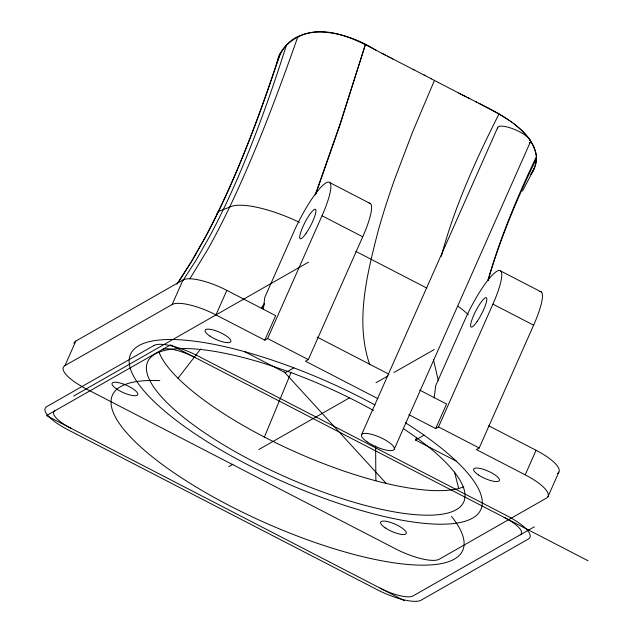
<?xml version="1.0" encoding="UTF-8"?>
<svg xmlns="http://www.w3.org/2000/svg" width="633" height="633" viewBox="0 0 633 633"><rect width="100%" height="100%" fill="white"/><g stroke="black" fill="none" stroke-linecap="round" stroke-linejoin="round"><path stroke-width="0.95" d="M375.63 445.933L375.86 480.811M531.348 173.814A48.591 38.835 11.8 0 0 533.492 170.198L535.842 163.797L536.467 157.055L536.396 160.426L534.893 166.97L530.763 174.573M263.304 309.521L264.8 297.344L293.831 231.836A46.731 9.234 -62.7 0 1 326.074 182.858A46.731 9.234 -62.7 0 1 322.031 215.758L267.617 338.56L264.792 340.166L215.964 314.918A37.387 10.682 23.9 0 0 172.136 304.52L64.962 365.613A37.387 10.682 23.9 0 0 86.23 388.884L395.467 548.795A37.387 10.682 23.9 0 0 439.302 559.2L546.477 498.1A37.387 10.682 23.9 0 0 525.2 474.837L476.38 449.588L479.197 447.982L533.619 325.172A46.731 9.234 -62.7 0 0 539.917 291.496M434.198 397.896L435.694 385.719L464.725 320.211A46.731 9.234 -62.7 0 1 496.968 271.233A46.731 9.234 -62.7 0 1 492.925 304.133L438.511 426.935L435.686 428.549L408.831 414.655M277.254 62.398C290.215 17.463 345.531 30.724 374.712 49.493M441.296 256.31C454.486 206.667 475.897 159.666 499.002 113.948L475.375 101.494M487.845 280.672C500.102 237.897 517.296 196.705 536.436 156.604C534.917 142.441 524.005 131.601 513.284 123.308M488.067 280.53C500.284 238.419 517.406 197.9 536.491 158.479M317.544 31.721C328.788 31.207 339.866 34.127 350.302 38.059A128.562 102.76 11.8 0 1 358.887 41.651L365.352 44.706L339.723 124.954L315.163 194.996M365.352 44.706L339.976 125.089L315.732 194.284M286.393 45.37A50.173 40.101 11.8 0 0 280.253 53.259C265.631 98.17 249.497 142.647 230.372 185.849A452.856 116.725 -77.2 0 1 218.686 211.074A453.291 116.836 -77.2 0 1 205.503 237.011L192.076 260.749L178.34 282.373M297.7 37.141C277.436 94.736 255.882 151.999 229.613 207.157A440.845 88.359 -75 0 1 207.521 249.845L190.058 278.488M290.927 372.813L264.412 437.063L263.755 436.723M434.444 80.431L412.669 131.806L394.842 178.743A434.309 90.741 -60.8 0 0 378.091 231.14C367.172 274.176 354.812 321.184 369.735 364.766M64.962 365.613L75.833 341.068L183.008 279.976A37.387 10.682 23.9 0 1 226.843 290.373L275.671 315.63L264.792 340.166M172.136 304.52L183.008 279.976M215.964 314.918L226.843 290.373M377.909 398.663L305.486 361.214L308.303 359.607L362.725 236.797A46.731 9.234 -62.7 0 0 369.023 203.114M361.475 434.918L497.609 127.708M394.304 449.042L530.438 141.832M456.211 461.085L415.525 440.038L416.696 437.395M435.686 428.549L446.566 404.004L419.711 390.118M525.2 474.837L536.08 450.292L488.779 425.835M547.98 496.652L558.86 472.107M522.502 191.126L534.141 168.821M280.277 53.275L279.541 54.683C264.966 99.302 248.975 143.509 229.937 186.434A454.051 119.233 -77.3 0 1 218.314 211.517A72.455 20.699 23.9 0 0 216.953 214.365M182.945 280.601L196.214 260.005L209.855 236.022A450.467 112.816 -77.3 0 0 239.409 174.051C257.346 132.028 272.562 88.897 286.369 45.362L289.51 42.53A55.213 44.136 11.8 0 1 297.7 37.141M176.939 284.193L191.744 261.033L205.163 237.335A454.32 119.305 -77.3 0 0 218.314 211.517L229.613 207.157A64.954 18.555 23.9 0 1 299.33 222.27M261.753 308.057L264.246 304.426M261.35 307.923L264.365 303.571M200.661 348.965L178.008 378.257M73.657 396.052L308.516 262.157M293.847 367.844L285.317 372.71L244.631 351.663M228.782 466.663L233.063 464.226M258.747 449.58L349.495 397.848M376.034 382.72L388.021 375.891M394.011 372.473L434.254 349.535M415.525 440.038L424.055 435.18M534.307 526.806L413.009 595.954A28.034 8.007 23.9 0 1 380.132 588.152M365.621 44.84L385.592 55.198M477.227 102.419L462.462 94.99M467.985 97.798L469.828 98.724M479.07 103.345C501.637 114.826 532.883 130.604 536.436 156.604M466.141 96.865L458.798 93.106M414.117 69.915L391.075 58.046M413.08 69.377L425.067 75.564M460.626 94.048L438.171 82.369M329.896 182.668L370.582 203.707M500.79 271.043L541.476 292.082M322.031 215.758L362.725 236.797M492.925 304.133L533.619 325.172M317.173 337.088L388.789 374.127M267.617 338.56L308.303 359.607M438.511 426.935L479.197 447.982M588.073 560.767L170.578 344.866L46.486 415.612L404.55 600.78M424.078 75.05L431.39 78.84M381.944 53.299L392.903 58.996M355.77 251.348L426.84 288.102M431.318 78.808L438.701 82.646M387.42 56.147L389.248 57.097M375.614 49.967L376.516 50.442M499.002 113.948L508.695 120.017M510.245 121.093L511.78 122.193M284.233 371.927L386.312 483.557M438.353 380.694L433.407 359.402M458.664 488.486L454.557 472.115M504.232 517.406A28.034 8.007 23.9 0 1 520.184 534.861M70.896 428.232A28.034 8.007 23.9 0 1 54.944 410.785M162.119 349.693A28.034 8.007 23.9 0 1 194.996 357.495M497.657 128.855A17.882 5.111 23.9 0 1 516.338 130.208A17.882 5.111 23.9 0 1 529.22 143.003M458.078 306.269A66.33 18.95 23.9 0 1 468.301 314.728M451.503 516.441A191.593 54.739 23.9 0 1 375.78 559.604A191.593 54.739 23.9 0 1 148.731 453.908A191.593 54.739 23.9 0 1 159.833 380.655M463.823 486.785A172.896 49.398 23.9 0 1 297.985 453.093A172.896 49.398 23.9 0 1 159.247 352.731M297.763 37.212A46.454 37.133 11.8 0 1 317.529 31.634M277.183 62.809A35.258 28.184 11.8 0 1 279.604 54.715M405.326 422.717A191.593 54.739 23.9 0 1 392.381 518.324A191.593 54.739 23.9 0 1 129.417 364.497A191.593 54.739 23.9 0 1 375.045 405.009M373.541 410.524A172.896 49.398 23.9 0 0 287.659 371.373L272.791 366.23A172.896 49.398 23.9 0 0 157.198 391.78A172.896 49.398 23.9 0 0 386.676 510.451A172.896 49.398 23.9 0 0 428.05 446.518L417.867 438.709A172.896 49.398 23.9 0 0 403.886 428.968M536.08 450.292A37.387 10.682 23.9 0 1 557.349 473.563M73.99 343.49A37.387 10.682 23.9 0 1 75.833 341.068M153.985 345.483L46.81 406.576A37.387 10.682 23.9 0 0 68.079 429.847L377.315 589.758A37.387 10.682 23.9 0 0 421.143 600.163L528.318 539.063A37.387 10.682 23.9 0 0 507.049 515.8L197.812 355.881A37.387 10.682 23.9 0 0 153.985 345.483M367.077 441.834A17.882 5.111 23.9 0 0 394.066 449.517A17.882 5.111 23.9 0 0 372.521 434.586A17.882 5.111 23.9 0 0 367.077 441.834M478.469 474.964A14.021 4.004 23.9 0 0 499.302 480.566A14.021 4.004 23.9 0 0 481.824 468.863A14.021 4.004 23.9 0 0 478.469 474.964M385.402 527.962A13.981 3.996 23.9 0 0 406.188 533.556A13.981 3.996 23.9 0 0 388.757 521.885A13.981 3.996 23.9 0 0 385.402 527.962M116.844 389.145A14.021 4.004 23.9 0 0 137.685 394.747A14.021 4.004 23.9 0 0 120.207 383.044A14.021 4.004 23.9 0 0 116.844 389.145M306.277 233.047A16.513 3.26 -62.7 0 0 315.503 209.412A16.513 3.26 -62.7 0 0 301.696 229.613A16.513 3.26 -62.7 0 0 306.277 233.047M477.171 321.422A16.513 3.26 -62.7 0 0 486.397 297.795A16.513 3.26 -62.7 0 0 472.59 317.988A16.513 3.26 -62.7 0 0 477.171 321.422M209.919 336.083A14.021 4.004 23.9 0 0 230.76 341.685A14.021 4.004 23.9 0 0 213.274 329.983A14.021 4.004 23.9 0 0 209.919 336.083"/></g></svg>
